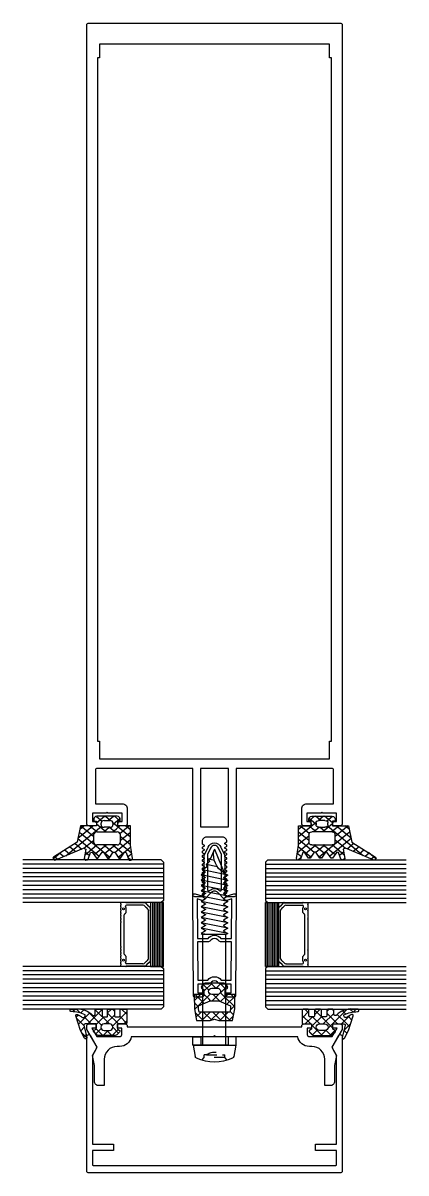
# Model space of a CAD drawing. Header units: millimetres. Extents: x -45 to 45, y -65 to 205.
import ezdxf

# ---------------------------------------------------------------- set-up
doc = ezdxf.new("R2010")
doc.units = ezdxf.units.MM
doc.linetypes.add('OGLT2', pattern=[5, 2.5, -2.5])

# ---------------------------------------------------------------- blocks, each defined once
blk = doc.blocks.new('RYN-0342608', base_point=(-81.4, 69.9))
at = {"color": 40, "linetype": 'Continuous'}
blk.add_lwpolyline([(-64.250012, 69.9), (123.25, 69.9, 0.414214), (123.75, 70.4), (123.75, 129.4, 0.414214), (123.25, 129.9), (-64.250012, 129.9, 0.414214), (-64.750012, 129.4), (-64.750012, 127.900433, 0.414214), (-64.450012, 127.600433), (-64.250012, 127.600433, 0.414214), (-63.750012, 128.100433), (-63.750012, 128.6), (-61.750012, 128.6), (-61.750012, 125.302079), (-61.550159, 125.100217), (-61.750012, 124.902352), (-61.750012, 121.600433), (-63.750012, 121.600433), (-63.750012, 122.100433, 0.414214), (-64.250012, 122.600433), (-64.450012, 122.600433, 0.414214), (-64.750012, 122.300433), (-64.750012, 120.900433, 0.414214), (-64.250012, 120.400433), (-60.75, 120.400433, 0.414214), (-59.55, 121.600433), (-59.55, 127.9), (-51.75, 127.9, -0.198912), (-51.396447, 127.753553, -0.198912), (-51.25, 127.4), (-51.25, 105), (-80.9, 105, 0.414214), (-81.4, 104.5), (-81.4, 102.8), (-81.289711, 102.8), (-81.073205, 102.425, 0.57735), (-80.726795, 102.425), (-80.573205, 102.691025, -0.57735), (-80.226795, 102.691025), (-80.073205, 102.425, 0.57735), (-79.726795, 102.425), (-79.573205, 102.691025, -0.57735), (-79.226795, 102.691025), (-79.073205, 102.425, 0.57735), (-78.726795, 102.425), (-78.573205, 102.691025, -0.57735), (-78.226795, 102.691025), (-78.073205, 102.425, 0.57735), (-77.726795, 102.425), (-77.573205, 102.691025, -0.57735), (-77.226795, 102.691025), (-77.073205, 102.425, 0.57735), (-76.726795, 102.425), (-76.573205, 102.691025, -0.57735), (-76.226795, 102.691025), (-76.073205, 102.425, 0.57735), (-75.726795, 102.425), (-75.573205, 102.691025, -0.57735), (-75.226795, 102.691025), (-75.073205, 102.425, 0.57735), (-74.726795, 102.425), (-74.573205, 102.691025, -0.57735), (-74.226795, 102.691025), (-74.073205, 102.425, 0.57735), (-73.726795, 102.425), (-73.573205, 102.691025, -0.57735), (-73.226795, 102.691025), (-73.073205, 102.425, 0.57735), (-72.726795, 102.425), (-72.573205, 102.691025, -0.57735), (-72.226795, 102.691025), (-72.073205, 102.425, 0.57735), (-71.726795, 102.425), (-71.573205, 102.691025, -0.57735), (-71.226795, 102.691025), (-71.073205, 102.425, 0.57735), (-70.726795, 102.425), (-70.573205, 102.691025, -0.57735), (-70.226795, 102.691025), (-70.073205, 102.425, 0.57735), (-69.726795, 102.425), (-69.573205, 102.691025, -0.57735), (-69.226795, 102.691025), (-69.073205, 102.425, 0.57735), (-68.726795, 102.425), (-68.510288, 102.8), (-68.4, 102.8, -0.414214), (-67.4, 101.8), (-67.4, 98, -0.414214), (-68.4, 97), (-69.010289, 97), (-69.226795, 97.375, 0.57735), (-69.573205, 97.375), (-69.726795, 97.108975, -0.57735), (-70.073205, 97.108975), (-70.226795, 97.375, 0.57735), (-70.573205, 97.375), (-70.726795, 97.108975, -0.57735), (-71.073205, 97.108975), (-71.226795, 97.375, 0.57735), (-71.573205, 97.375), (-71.726795, 97.108975, -0.57735), (-72.073205, 97.108975), (-72.226795, 97.375, 0.57735), (-72.573205, 97.375), (-72.726795, 97.108975, -0.57735), (-73.073205, 97.108975), (-73.226795, 97.375, 0.57735), (-73.573205, 97.375), (-73.726795, 97.108975, -0.57735), (-74.073205, 97.108975), (-74.226795, 97.375, 0.57735), (-74.573205, 97.375), (-74.726795, 97.108975, -0.57735), (-75.073205, 97.108975), (-75.226795, 97.375, 0.57735), (-75.573205, 97.375), (-75.726795, 97.108975, -0.57735), (-76.073205, 97.108975), (-76.226795, 97.375, 0.57735), (-76.573205, 97.375), (-76.726795, 97.108975, -0.57735), (-77.073205, 97.108975), (-77.226795, 97.375, 0.57735), (-77.573205, 97.375), (-77.726795, 97.108975, -0.57735), (-78.073205, 97.108975), (-78.226795, 97.375, 0.57735), (-78.573205, 97.375), (-78.726795, 97.108975, -0.57735), (-79.073205, 97.108975), (-79.226795, 97.375, 0.57735), (-79.573205, 97.375), (-79.726795, 97.108975, -0.57735), (-80.073205, 97.108975), (-80.226795, 97.375, 0.57735), (-80.573205, 97.375), (-80.789711, 97), (-81.4, 97), (-81.4, 95.3, 0.414214), (-80.9, 94.8), (-51.25, 94.8), (-51.25, 72.4, -0.414214), (-51.75, 71.9), (-59.55, 71.9), (-59.55, 78.199567, 0.414214), (-60.75, 79.399567), (-64.250012, 79.399567, 0.414214), (-64.750012, 78.899567), (-64.750012, 77.499567, 0.414214), (-64.450012, 77.199567), (-64.250012, 77.199567, 0.414214), (-63.750012, 77.699567), (-63.750012, 78.199567), (-61.750012, 78.199567), (-61.750012, 74.897648), (-61.550159, 74.699783), (-61.750012, 74.497921), (-61.750012, 71.2), (-63.750012, 71.2), (-63.750012, 71.699567, 0.414214), (-64.250012, 72.199567), (-64.450012, 72.199567, 0.414214), (-64.750012, 71.899567), (-64.750012, 70.4, 0.414214), (-64.250012, 69.9)], format="xyb", close=True, dxfattribs=at)
for points in [[(-44.85, 127.4), (115.55, 127.4), (115.55, 126.9), (118.75, 126.9), (118.75, 72.9), (115.55, 72.9), (115.55, 72.4), (-44.85, 72.4), (-44.85, 72.9), (-49.05, 72.9), (-49.05, 126.9), (-44.85, 126.9), (-44.85, 127.4)], [(-51.25, 96.6), (-64.95, 96.6), (-64.95, 103.2), (-51.25, 103.2), (-51.25, 96.6)]]:
    blk.add_lwpolyline(points, close=True, dxfattribs=at)
blk = doc.blocks.new('*U3')
at = {"color": 1, "linetype": 'Continuous'}
for p, q in [((-21.269665, 4.400898), (-22.3068, 3.363763)), ((-22.3068, 3.685281), (-20.315891, 1.694372)), ((-20.315891, 3.233351), (-22.3068, 1.242442)), ((-20.962291, 4.462093), (-20.166219, 3.666021)), ((-18.794093, 4.75515), (-19.80535, 3.743892)), ((-19.12825, 4.749372), (-16.73268, 2.353802)), ((-16.635451, 4.792471), (-18.5083, 2.919622)), ((-16.579115, 2.727487), (-17.879723, 1.426878)), ((-14.215082, 2.9702), (-17.69997, -0.514689)), ((-17.042983, 4.785425), (-16.20001, 3.942452)), ((-16.20001, 3.106592), (-16.579115, 2.727487)), ((-22.3068, 1.563961), (-20.315891, -0.426948)), ((-20.315891, 1.112031), (-22.252497, -0.824575)), ((-17.84528, 1.345081), (-17.350529, 0.85033)), ((-17.350529, 0.85033), (-16.340027, -0.160172)), ((-16.73268, 2.353802), (-15.726186, 1.347308)), ((-14.915678, 2.65812), (-13.5, 1.242442)), ((-13.5, 1.563961), (-14.7, 0.363961)), ((-14.7, 0.321122), (-13.5, -0.878878)), ((-20.315891, -1.009289), (-22.3068, -3.000198)), ((-22.3068, -2.67868), (-20.418012, -4.567468)), ((-22.203364, -0.660796), (-20.315891, -2.548268)), ((-16.095624, -1.031663), (-19.757903, -4.693942)), ((-18.305318, -2.437521), (-16.20001, -4.542829)), ((-17.69997, -0.921549), (-17.32951, -1.292009)), ((-17.32951, -1.292009), (-16.121519, -2.5)), ((-16.340027, -0.160172), (-16.2, -0.300198)), ((-13.5, -0.557359), (-15.442641, -2.5)), ((-15.158971, -1.341227), (-13.812892, -2.687306)), ((-20.315891, -3.13061), (-21.538138, -4.352856)), ((-19.110728, -3.753431), (-18.102401, -4.761758)), ((-16.20001, -3.257369), (-17.712242, -4.769601))]:
    blk.add_line(p, q, dxfattribs=at)
blk = doc.blocks.new('RYN-0809522', base_point=(-22.3068, -4.8))
at = {"color": 1, "linetype": 'Continuous'}
for points in [[(-16.20001, 4.8), (-16.20001, 2.5), (-15.00001, 2.5), (-14.76438, 2.9418, -0.44217), (-14.33585, 3.0496), (-13.95058, 2.7963, -0.252429), (-13.5, 1.9608), (-13.5, -1.9607, -0.252436), (-13.95057, -2.7963), (-14.33585, -3.0496, -0.447384), (-14.76438, -2.9418), (-15.00001, -2.5), (-16.20001, -2.5), (-16.20001, -4.8), (-19.556508, -4.732528), (-22.3068, -4.205584), (-22.3068, -1.005584), (-22.0068, -0.005584), (-22.3068, 0.994416), (-22.3068, 4.194416), (-19.556508, 4.741968), (-16.20001, 4.8)], [(-16.2, 0.65), (-16.2, -0.65, 0.999993), (-14.7, -0.65), (-14.7, 0.65, 1.000016), (-16.2, 0.65)]]:
    blk.add_lwpolyline(points, format="xyb", close=True, dxfattribs=at)
blk.add_lwpolyline([(-17.69997, -1), (-17.69997, 1), (-18.862982, 3.761922), (-19.556508, 3.797589), (-20.315891, 3.633724), (-20.315891, -3.633724), (-19.556508, -3.738158), (-18.86303, -3.761918), (-17.69997, -1)], close=True, dxfattribs=at)
at = {"color": 1}
blk.add_blockref('*U3', (0, 0), dxfattribs=at)
blk = doc.blocks.new('RYN-1340073', base_point=(46.4, -17))
at = {"color": 4, "linetype": 'Continuous'}
for points in [[(70.350784, -6.807077), (46.696, -6.999503, 0.410143), (46.4, -7.299503), (46.4, -8.903503, 0.999985), (47.4, -8.903503), (47.4, -7.994031), (49.4, -7.97783), (49.4, -10.289503, 0.198957), (49.693, -10.996503), (49.893, -11.196503, -0.414209), (49.893, -12.610493), (49.693, -12.810493, 0.198862), (49.4, -13.517493), (49.4, -15.829166), (47.4, -15.812965), (47.4, -14.903493, 0.999985), (46.4, -14.903493), (46.4, -16.507493, 0.410176), (46.696, -16.807503), (70.350783, -16.999988, 0.417085), (70.603232, -16.75), (70.603232, -16.436295), (70.101, -14.654503, -0.199329), (70.18852, -14.44173, -0.199329), (70.401, -14.353503), (73.5001, -14.353503, 0.999985), (73.7001, -14.353503), (76.5001, -14.353503, 0.999985), (76.7001, -14.353503), (79.6001, -14.353503), (81.5848, -13.392503, 0.68203), (81.5848, -10.414503), (79.6001, -9.453503), (76.7001, -9.453503, 0.999985), (76.5001, -9.453503), (73.7001, -9.453503, 0.999985), (73.5001, -9.453503), (70.4, -9.453503, -0.414203), (70.1, -9.153503), (70.603232, -7.392459), (70.603232, -7.057065, 0.417084), (70.350784, -6.807077)], [(51.185922, -11.903498, 0.233743), (50.400005, -10.314193), (50.400005, -7.969725), (59.375005, -7.897023), (59.375005, -10.289498, 0.198957), (59.631369, -10.908086), (59.831393, -11.10811, -0.414213), (59.831393, -12.698886), (59.631393, -12.898886, 0.198862), (59.375005, -13.517533), (59.375005, -15.908961), (50.400005, -15.837271), (50.400005, -13.492803, 0.233743), (51.185922, -11.903498)], [(69.442337, -7.815472), (69.100014, -9.013423), (69.100014, -9.095391, 0.198912), (69.24646, -9.448945), (70.994014, -11.196498, -0.414479), (70.994014, -12.610498), (69.24646, -14.358051, 0.198912), (69.100014, -14.711605), (69.100014, -14.81457), (69.436323, -15.991476), (60.125014, -15.916049), (60.125014, -13.429739, 0.514937), (60.125014, -10.377257), (60.125014, -7.890947), (69.442337, -7.815472)], [(71.885501, -11.908324, 0.098522), (71.765058, -11.293961, 0.098522), (71.418614, -10.772498, -0.668374), (71.624314, -10.253498), (79.875814, -10.253498), (81.365514, -10.972498, -0.681773), (81.365514, -12.834498), (79.875614, -13.553498), (71.624314, -13.553498, -0.668374), (71.412214, -13.041498, 0.198976), (71.885501, -11.908324)]]:
    blk.add_lwpolyline(points, format="xyb", close=True, dxfattribs=at)
blk = doc.blocks.new('*U5')
at = {"color": 1, "linetype": 'Continuous'}
for p, q in [((-1.294244, -48.064235), (-2.7, -49.469991)), ((-0.784467, -49.341135), (-2.15513, -47.970472)), ((2.860943, -46.030368), (-0.494054, -49.385366)), ((0.739623, -46.030368), (0, -46.769991)), ((2.526087, -50.530368), (0, -48.004282)), ((1.798523, -47.681484), (0.153225, -46.036186)), ((3.5, -47.261641), (2.268728, -46.030368)), ((3.450162, -47.562469), (3.432101, -47.580531)), ((-1.5, -50.746922), (-2.7, -49.546922)), ((-1.5, -50.391311), (-2.7, -51.591311)), ((3.304711, -53.430313), (0, -50.125602)), ((0.007897, -51.004735), (0, -51.012632)), ((2.082263, -48.930368), (0.007897, -51.004735)), ((3.5, -49.633952), (2.603584, -50.530368)), ((3.5, -49.382961), (3.047407, -48.930368)), ((-1.1279, -53.240342), (-2.7, -51.668243)), ((-1.060444, -52.073076), (-2.326355, -53.338987)), ((0.046385, -52.293307), (-0.275644, -51.971278)), ((0.069421, -53.064531), (-0.10639, -53.240342)), ((2.911892, -55.158814), (0.046385, -52.293307)), ((1.7, -51.433952), (0.069421, -53.064531)), ((3.398797, -51.856476), (0.130944, -55.124328)), ((-1.962311, -56.648573), (-3.212878, -55.398005)), ((-2.453486, -55.587438), (-2.998751, -56.132703)), ((-0.780975, -56.036247), (-1.582396, -56.837668)), ((0.177009, -56.666572), (-0.337174, -56.152389)), ((0.111697, -54.47994), (0, -54.368243)), ((0.130944, -55.124328), (0, -55.255272)), ((1.613638, -55.981881), (0.111697, -54.47994)), ((1.359493, -57.849056), (0.177009, -56.666572)), ((2.638145, -54.738448), (0.192468, -57.184125)), ((3.339128, -56.158785), (2.575625, -56.922288)), ((0.192468, -57.184125), (-0.008299, -57.384892)), ((2.088199, -57.409714), (1.575541, -57.922372)), ((3.504625, -57.872868), (2.585642, -56.953884)), ((3.5, -58.119233), (2.894502, -58.724732))]:
    blk.add_line(p, q, dxfattribs=at)
blk = doc.blocks.new('*U6')
at = {"color": 1, "linetype": 'Continuous'}
for p, q in [((-2.158457, 5.696244), (-1.46122, 4.999007)), ((-1.512366, 4.985282), (0.053523, 6.551171)), ((-0.65248, 6.311587), (0.167445, 5.491661)), ((0.072949, 2.327957), (3.434073, 5.689081)), ((0.138261, 4.514589), (1.996451, 6.372779)), ((0.167445, 5.491661), (2.244253, 3.414854)), ((0.93136, 6.849067), (1.79928, 5.981147)), ((2.340476, 5.439951), (3.104164, 4.676263)), ((2.81688, 7.084867), (3.519349, 6.382398)), ((2.835694, 7.212021), (3.5, 7.876328)), ((-3.492634, 4.9091), (-3.133928, 4.550394)), ((-2.7, 1.676328), (-1.483795, 2.892533)), ((0, 4.376328), (0.138261, 4.514589)), ((0, 3.537786), (0.105921, 3.431865)), ((0.105921, 3.431865), (2.562118, 0.975668)), ((-2.7, -0.444992), (-1.449933, 0.805075)), ((-2.664601, 1.959747), (-1.465464, 0.76061)), ((-1.019433, 1.235575), (0.072949, 2.327957)), ((-0.969176, 2.385642), (0.044398, 1.372068)), ((0, 0.133687), (0.007637, 0.141324)), ((0.007637, 0.141324), (2.441981, 2.575668)), ((0.044398, 1.372068), (3.33729, -1.920824)), ((2.963301, 0.975668), (3.5, 1.512367)), ((3.083439, 2.575668), (3.5, 2.159107)), ((-2.7, -0.126175), (-0.211817, -2.614358)), ((-2.61157, -2.335925), (-1.735088, -3.212407)), ((-2.563286, -2.429598), (-1.349161, -1.215474)), ((-0.626725, -2.614358), (1.755829, -0.231804)), ((0, -0.704854), (1.7, -2.404854)), ((0, -4.108953), (1.7, -2.408953)), ((2.184621, -1.924332), (3.5, -0.608953)), ((0, -2.826175), (1.998157, -4.824332)), ((1.405942, -4.824332), (3.005942, -3.224332)), ((2.519478, -3.224332), (3.5, -4.204854))]:
    blk.add_line(p, q, dxfattribs=at)
blk = doc.blocks.new('RYN-0809740X2-60', base_point=(-3.5, -59.353524))
at = {"color": 1, "linetype": 'Continuous'}
for points in [[(-3.322204, 5.11701), (-1.5, 6.023979), (1.901164, 7.178173, -0.889034), (2.123628, 6.625385), (1.749566, 5.882402, 0.865663), (2.111368, 4.961221, 0.123759), (2.900002, 8.198824, -1.001453), (3.5, 8.197953), (3.5, 7.065375, -0.232448), (2.096994, 3.268387, 0.20986), (2.000025, 3.047528), (2.000025, 2.875668, 0.41421), (2.30002, 2.575668), (3.3, 2.575668, -0.414205), (3.5, 2.375667), (3.5, 1.175668, -0.414203), (3.3, 0.975668), (1.95, 0.975668), (1.917811, 0.973587, 0.376883), (1.7, 0.725668), (1.7, -0.074332, 0.414214), (1.95, -0.324332), (3.3, -0.324332, -0.414203), (3.5, -0.524332), (3.5, -1.724332, -0.414203), (3.3, -1.924332), (1.95, -1.924332, 0.414214), (1.7, -2.174332), (1.7, -2.974332, 0.414214), (1.95, -3.224332), (3.3, -3.224332, -0.414204), (3.5, -3.424333), (3.5, -4.624332, -0.414204), (3.3, -4.824332), (0.25, -4.824332, -0.4482), (0, -4.624332), (0, -2.614358), (-1.2, -2.614358), (-1.436, -3.055358, -0.50272), (-1.912, -3.127358), (-2.408, -2.631358, -0.198393), (-2.7, -1.924358), (-2.7, 1.695642, -0.198484), (-2.408, 2.402642), (-1.913, 2.897642, -0.50254), (-1.436, 2.826642), (-1.197, 2.385642), (0, 2.385642), (0, 5, 0.492967), (-0.377479, 5.289823), (-3.122247, 4.553279, -0.924252), (-3.322204, 5.11701)], [(0, -0.764358), (0, 0.535642, 1), (-1.5, 0.535642), (-1.5, -0.764358, 1), (0, -0.764358)], [(-3.322204, -55.97171), (-1.5, -56.878679), (1.901164, -58.032873, 0.889034), (2.123628, -57.480085), (1.749566, -56.737102, -0.865663), (2.111368, -55.815921, -0.123759), (2.900002, -59.053524, 1.001453), (3.5, -59.052653), (3.5, -57.920075, 0.232448), (2.096994, -54.123087, -0.20986), (2.000025, -53.902228), (2.000025, -53.730368, -0.41421), (2.30002, -53.430368), (3.3, -53.430368, 0.414205), (3.5, -53.230367), (3.5, -52.030368, 0.414203), (3.3, -51.830368), (1.95, -51.830368), (1.917811, -51.828287, -0.376883), (1.7, -51.580368), (1.7, -50.780368, -0.414214), (1.95, -50.530368), (3.3, -50.530368, 0.414203), (3.5, -50.330369), (3.5, -49.130368, 0.414203), (3.3, -48.930368), (1.95, -48.930368, -0.414214), (1.7, -48.680368), (1.7, -47.880368, -0.414214), (1.95, -47.630368), (3.3, -47.630368, 0.414204), (3.5, -47.430368), (3.5, -46.230368, 0.414204), (3.3, -46.030368), (0.25, -46.030368, 0.4482), (0, -46.230368), (0, -48.240342), (-1.2, -48.240342), (-1.436, -47.799342, 0.50272), (-1.912, -47.727342), (-2.408, -48.223342, 0.198393), (-2.7, -48.930342), (-2.7, -52.550342, 0.198484), (-2.408, -53.257342), (-1.913, -53.752342, 0.50254), (-1.436, -53.681342), (-1.197, -53.240342), (0, -53.240342), (0, -55.8547, -0.492967), (-0.377479, -56.144523), (-3.122247, -55.407979, 0.924252), (-3.322204, -55.97171)], [(0, -50.090342), (0, -51.390342, -1), (-1.5, -51.390342), (-1.5, -50.090342, -1), (0, -50.090342)]]:
    blk.add_lwpolyline(points, format="xyb", close=True, dxfattribs=at)
at = {"color": 1}
for name in ['*U6', '*U5']:
    blk.add_blockref(name, (0, 0), dxfattribs=at)
blk = doc.blocks.new('RYN-0343634', base_point=(-9.504, 2))
at = {"color": 40, "linetype": 'Continuous'}
blk.add_lwpolyline([(3.661526, 2), (4.499866, 2, 0.414208), (4.999866, 2.5), (4.999866, 4.2), (3.999866, 4.2), (3.999866, 3.2), (1.999866, 4.3547), (1.999866, 9.7, -0.414214), (2.499866, 10.2), (3.999866, 10.2), (3.999866, 9.2), (4.999866, 9.2), (4.999866, 11, 0.414214), (4.499866, 11.5), (4.299866, 11.5), (4.299866, 52.5), (4.499866, 52.5, 0.414214), (4.999866, 53), (4.999866, 54.8), (3.999866, 54.8), (3.999866, 53.8), (2.499866, 53.8, -0.414214), (1.999866, 54.3), (1.999866, 59.645), (3.999866, 60.8), (3.999866, 59.8), (4.999866, 59.8), (4.999866, 61.5, 0.414208), (4.499866, 62), (3.656788, 62), (-0.500134, 59.6), (-2.409825, 60.702561), (-4.806571, 60.1995), (-8.504, 60.1995, 0.414214), (-9.504, 59.1995), (-9.504, 57.8995), (-3.300134, 57.8995, -0.414214), (-0.300134, 54.8995), (-0.300134, 54.3, 0.361623), (1.997652, 51.543603), (1.997652, 32.3), (2.297652, 32), (1.997652, 31.7), (1.997652, 12.456397, 0.361774), (-0.300134, 9.7), (-0.300134, 9.1, -0.414214), (-3.300134, 6.1), (-9.504, 6.1), (-9.504, 4.8, 0.414214), (-8.504, 3.8), (-4.803822, 3.8), (-2.409435, 3.297334), (-0.500134, 4.4), (3.661526, 2)], format="xyb", close=True, dxfattribs=at)
blk = doc.blocks.new('RYN-0535469', base_point=(13.22, -0.39))
at = {"color": 7, "linetype": 'Continuous'}
for p, q in [((17.167406, 9.608929), (14.480167, 9.133333)), ((17.167406, -0.39), (17.167406, 9.608929)), ((17.167406, 7.306323), (43.167218, 7.306323)), ((43.374506, 7.756323), (43.167218, 7.306323)), ((43.167218, 7.306323), (43.167218, 1.906323)), ((43.974556, 6.706323), (43.374506, 7.756323)), ((43.374506, 7.756323), (44.674339, 1.456323)), ((44.024556, 6.706323), (43.974556, 6.706323)), ((44.624506, 7.756323), (44.024556, 6.706323)), ((45.224556, 6.706323), (44.624506, 7.756323)), ((44.624506, 7.756323), (45.924339, 1.456323)), ((45.274556, 6.706323), (45.224556, 6.706323)), ((45.874506, 7.756323), (45.274556, 6.706323)), ((46.474556, 6.706323), (45.874506, 7.756323)), ((45.874506, 7.756323), (47.174339, 1.456323)), ((46.524556, 6.706323), (46.474556, 6.706323)), ((47.124506, 7.756323), (46.524556, 6.706323)), ((47.724556, 6.706323), (47.124506, 7.756323)), ((47.124506, 7.756323), (48.424339, 1.456323)), ((47.774556, 6.706323), (47.724556, 6.706323)), ((48.374506, 7.756323), (47.774556, 6.706323)), ((48.974556, 6.706323), (48.374506, 7.756323)), ((48.374506, 7.756323), (49.674339, 1.456323)), ((49.024556, 6.706323), (48.974556, 6.706323)), ((49.624506, 7.756323), (49.024556, 6.706323)), ((50.224556, 6.706323), (49.624506, 7.756323)), ((49.624506, 7.756323), (50.924339, 1.456323)), ((50.274556, 6.706323), (50.224556, 6.706323)), ((50.874506, 7.756323), (50.274556, 6.706323)), ((51.474556, 6.706323), (50.874506, 7.756323)), ((50.874506, 7.756323), (52.174339, 1.456323)), ((51.524556, 6.706323), (51.474556, 6.706323)), ((52.124506, 7.756323), (51.524556, 6.706323)), ((52.724556, 6.706323), (52.124506, 7.756323)), ((52.124506, 7.756323), (53.424339, 1.456323)), ((52.774556, 6.706323), (52.724556, 6.706323)), ((53.374506, 7.756323), (52.774556, 6.706323)), ((53.974556, 6.706323), (53.374506, 7.756323)), ((53.374506, 7.756323), (54.649772, 1.499318)), ((54.024556, 6.706323), (53.974556, 6.706323)), ((54.624506, 7.756323), (54.024556, 6.706323)), ((55.224556, 6.706323), (54.624506, 7.756323)), ((54.624506, 7.756323), (55.924339, 1.456323)), ((55.274556, 6.706323), (55.224556, 6.706323)), ((55.874506, 7.756323), (55.274556, 6.706323)), ((56.474556, 6.706323), (55.874506, 7.756323)), ((55.874506, 7.756323), (57.174339, 1.456323)), ((56.524556, 6.706323), (56.474556, 6.706323)), ((57.124506, 7.756323), (56.524556, 6.706323)), ((57.724556, 6.706323), (57.124506, 7.756323)), ((57.124506, 7.756323), (58.324525, 1.820323)), ((63.167299, 4.606356), (57.608887, 6.908726)), ((60.254572, 5.837189), (60.260328, 5.810463)), ((43.167218, 2.702533), (43.424339, 1.456323)), ((59.038597, 2.896192), (58.324525, 1.820323)), ((59.084791, 2.915326), (59.038597, 2.896192)), ((59.042142, 5.306464), (59.574525, 2.672984)), ((59.574525, 2.672984), (59.084791, 2.915326)), ((60.288597, 3.413959), (59.574525, 2.672984)), ((60.334791, 3.433093), (60.288597, 3.413959)), ((60.824525, 3.190751), (60.334791, 3.433093)), ((60.544785, 4.574508), (60.824525, 3.190751)), ((60.999512, 3.70843), (60.824525, 3.190751)), ((63.167218, 4.606323), (60.999512, 3.70843)), ((17.167406, -0.39), (14.480299, 0.085573)), ((17.167406, 1.906323), (43.167218, 1.906323)), ((43.424339, 1.456323), (43.167218, 1.906323)), ((44.024389, 2.506323), (43.424339, 1.456323)), ((44.074389, 2.506323), (44.024389, 2.506323)), ((44.674339, 1.456323), (44.074389, 2.506323)), ((45.274389, 2.506323), (44.674339, 1.456323)), ((45.324389, 2.506323), (45.274389, 2.506323)), ((45.924339, 1.456323), (45.324389, 2.506323)), ((46.524389, 2.506323), (45.924339, 1.456323)), ((46.574389, 2.506323), (46.524389, 2.506323)), ((47.174339, 1.456323), (46.574389, 2.506323)), ((47.774389, 2.506323), (47.174339, 1.456323)), ((47.824389, 2.506323), (47.774389, 2.506323)), ((48.424339, 1.456323), (47.824389, 2.506323)), ((49.024389, 2.506323), (48.424339, 1.456323)), ((49.074389, 2.506323), (49.024389, 2.506323)), ((49.674339, 1.456323), (49.074389, 2.506323)), ((50.274389, 2.506323), (49.674339, 1.456323)), ((50.324389, 2.506323), (50.274389, 2.506323)), ((50.924339, 1.456323), (50.324389, 2.506323)), ((51.524389, 2.506323), (50.924339, 1.456323)), ((51.574389, 2.506323), (51.524389, 2.506323)), ((52.174339, 1.456323), (51.574389, 2.506323)), ((52.774389, 2.506323), (52.174339, 1.456323)), ((52.824389, 2.506323), (52.774389, 2.506323)), ((53.424339, 1.456323), (52.824389, 2.506323)), ((54.024389, 2.506323), (53.424339, 1.456323)), ((54.074389, 2.506323), (54.024389, 2.506323)), ((54.674339, 1.456323), (54.074389, 2.506323)), ((55.274389, 2.506323), (54.674339, 1.456323)), ((55.324389, 2.506323), (55.274389, 2.506323)), ((55.924339, 1.456323), (55.324389, 2.506323)), ((56.524389, 2.506323), (55.924339, 1.456323)), ((56.574389, 2.506323), (56.524389, 2.506323)), ((57.174339, 1.456323), (56.574389, 2.506323)), ((57.774389, 2.506323), (57.174339, 1.456323)), ((57.824389, 2.506323), (57.774389, 2.506323)), ((58.324525, 1.820323), (57.824389, 2.506323))]:
    blk.add_line(p, q, dxfattribs=at)
at = {"color": 7, "linetype": 'OGLT2'}
for p, q in [((13.659683, 7.618784), (14.256041, 7.022427)), ((14.256041, 7.022427), (14.87, 7.022427)), ((14.256041, 7.022427), (14.256041, 2.196435)), ((14.87, 6.522427), (14.87, 7.022427)), ((14.87, 2.696435), (14.87, 6.522427)), ((13.659683, 1.600078), (14.256041, 2.196435)), ((14.256041, 2.196435), (14.87, 2.196435)), ((14.87, 2.696435), (14.87, 2.196435))]:
    blk.add_line(p, q, dxfattribs=at)
at = {"color": 7, "linetype": 'Continuous'}
for centre, radius, start, end in [((23.737219, 4.609603), 10.517219, 156.269216, 203.732657), ((14.566991, 8.640929), 0.5, 100, 156.269216), ((61.946175, 9.359824), 4.986295, 212.151434, 279.522411), ((14.567123, 0.577977), 0.5, 203.732657, 260)]:
    blk.add_arc(centre, radius, start, end, dxfattribs=at)
at = {"color": 7, "linetype": 'OGLT2'}
blk.add_arc((12.554336, 4.609431), 3.003641, 320.439509, 39.560491, dxfattribs=at)
blk = doc.blocks.new('RYN-0738202', base_point=(-66.21, -23.78))
at = {"color": 7, "linetype": 'Continuous'}
for p, q in [((-66.21, -15.43), (-66.21, -21.93)), ((-64.21, -15.43), (-64.21, -21.93))]:
    blk.add_line(p, q, dxfattribs=at)
for points in [[(-66.21, -13.58), (-64.21, -13.58), (-64.21, -15.43), (-66.21, -15.43), (-66.21, -13.58)], [(-66.21, -23.78), (-64.21, -23.78), (-64.21, -21.93), (-66.21, -21.93), (-66.21, -23.78)]]:
    blk.add_lwpolyline(points, close=True, dxfattribs=at)
blk = doc.blocks.new('RYN-0341639', base_point=(94.900001, -33.8))
at = {"color": 40, "linetype": 'Continuous'}
blk.add_lwpolyline([(124.893595, 24.080445), (127.250091, 25.442052, 0.267152), (127.4, 25.701019, 0.413617), (126.900001, 26.2), (95.400001, 26.2, 0.414214), (94.900001, 25.7), (94.900001, -33.3, 0.414214), (95.400001, -33.8), (126.900001, -33.8, 0.413617), (127.4, -33.301019, 0.267152), (127.250091, -33.042052), (124.893595, -31.680445, 0.267636), (123.894609, -31.679516), (122.468505, -32.5), (101.700001, -32.5), (101.700001, -27.5), (100.200001, -27.5), (100.200001, -32.5), (96.900001, -32.5, -0.414214), (96.700001, -32.3), (96.700001, 24.7, -0.414214), (96.900001, 24.9), (100.200001, 24.9), (100.200001, 19.9), (101.700001, 19.9), (101.700001, 24.9), (122.468505, 24.9), (123.894609, 24.079516, 0.267636), (124.893595, 24.080445)], format="xyb", close=True, dxfattribs=at)
blk = doc.blocks.new('*U2')
at = {"color": 1, "linetype": 'Continuous'}
for p, q in [((-8.677192, 7.477743), (-9.430316, 6.724619)), ((-9.363754, 7.830247), (-7.60922, 6.075714)), ((-7.759982, 6.273633), (-8.719945, 5.31367)), ((-8.467919, 4.813092), (-1.053239, -2.601588)), ((-6.842772, 5.069523), (-8.009574, 3.90272)), ((-5.925562, 3.865412), (-7.299203, 2.491771)), ((-9.26661, 0.524364), (-9.72757, 0.063405)), ((-2.17137, 1.255643), (-8.930568, -5.503555)), ((-3.567442, 1.980891), (-8.592069, -3.043736)), ((-7.41161, 0.258044), (-8.4167, -0.747046)), ((-8.280217, 0.382749), (-5.402503, -2.494964)), ((-5.008352, 2.661302), (-6.588832, 1.080822)), ((-6.381739, 0.605592), (-4.029709, -1.746439)), ((-3.503069, 1.969562), (-1.919185, 0.385678)), ((-1.76358, 1.663433), (-2.17137, 1.255643)), ((-1.919185, 0.385678), (-0.002821, -1.530686)), ((-0.002821, 1.302872), (-1.694638, -0.388945)), ((-0.928689, 1.516503), (-0.002821, 0.590635)), ((-8.233203, -1.785585), (-5.402503, -4.616285)), ((-1.694638, -0.388945), (-3.052131, -1.746439)), ((-1.217906, -2.033533), (-1.702503, -2.518131)), ((-0.002821, -0.818449), (-1.217906, -2.033533)), ((-1.053239, -2.601588), (-0.090811, -3.564016)), ((0.57228, -2.364668), (-0.741174, -3.678122)), ((0.831161, -2.364668), (2.697497, -4.231003)), ((2.692798, -2.36547), (1.346326, -3.711943)), ((-9.200913, -5.060516), (-8.521681, -5.739748)), ((-7.893805, -4.246303), (-5.402503, -6.737605)), ((-5.402503, -4.096811), (-7.585958, -6.280265)), ((-0.741174, -3.678122), (-1.702503, -4.639451)), ((-1.702503, -4.073644), (-0.402503, -5.373644)), ((2.697497, -4.482092), (1.480693, -5.698896)), ((1.497497, -5.152324), (2.697497, -6.352324)), ((-8.636599, -7.330907), (-9.202345, -7.896652)), ((-8.899803, -7.482946), (-5.967849, -10.4149)), ((-5.402503, -6.218131), (-7.909285, -8.724913)), ((-4.960294, -7.897241), (-7.702243, -10.639191)), ((-7.555193, -6.706236), (-3.914927, -10.346501)), ((-2.88817, -7.946439), (-5.288233, -10.346501)), ((-4.19367, -7.946439), (-1.793607, -10.346501)), ((0.949954, -6.229635), (-3.166913, -10.346501)), ((-2.128293, -7.890495), (-0.002503, -10.016285)), ((-0.402503, -5.460772), (-1.702503, -6.760772)), ((-1.702503, -6.194964), (-0.818943, -7.078525)), ((-0.818943, -7.078525), (-0.002503, -7.894964)), ((0.470291, -6.246439), (0.499512, -6.275659)), ((0.499512, -6.275659), (2.152838, -7.928985)), ((2.697497, -6.603412), (1.35447, -7.946439)), ((-8.89118, -9.706808), (-9.734506, -10.550134)), ((-8.818329, -9.685741), (-7.846255, -10.657815)), ((-0.002503, -9.303412), (-1.045592, -10.346501))]:
    blk.add_line(p, q, dxfattribs=at)
blk = doc.blocks.new('RYN-0809820', base_point=(-0.002821, -0.106439))
at = {"color": 1, "linetype": 'Continuous'}
for points in [[(-0.002821, 1.353561), (-4.632891, 2.168397), (-8.859821, 7.717499, 0.951308), (-9.584821, 7.031499), (-6.364529, 0.635309), (-6.646623, 0.148215), (-9.301988, 0.529444, 0.720449), (-9.440853, -0.450886), (-7.545956, -0.998844), (-7.502918, -1.363738), (-9.20214, -2.345289), (-9.20214, -2.69133), (-7.501826, -3.673512), (-7.501826, -4.019877), (-9.200913, -5.00135), (-9.200913, -5.347392), (-7.501672, -6.328953), (-7.501672, -6.675319), (-9.202345, -7.657708), (-9.202345, -8.003739), (-7.503936, -8.950987), (-7.545831, -9.317765), (-9.440728, -9.865723, 0.822283), (-9.301863, -10.846053), (-5.438936, -10.346501), (-0.002503, -10.346501), (-0.002503, -7.364668), (1.314826, -7.364668), (1.314826, -7.946439), (1.997497, -7.946439, 0.414214), (2.697497, -7.246439), (2.697497, -2.446439, 0.414214), (1.997497, -1.746439), (1.297497, -1.746439), (1.297497, -2.364668), (-0.002821, -2.364668), (-0.002821, 1.353561)], [(-1.907529, -7.741413, -0.198912), (-2.402503, -7.946439), (-4.702503, -7.946439, -0.414214), (-5.402503, -7.246439), (-5.402503, -2.446439, -0.414214), (-4.702503, -1.746439), (-2.402503, -1.746439, -0.414214), (-1.702503, -2.446439), (-1.702503, -7.246439, -0.198912), (-1.907529, -7.741413)], [(-0.402503, -5.546439), (-0.402503, -4.146439, -0.414214), (0.297497, -3.446439), (0.797497, -3.446439, -0.414214), (1.497497, -4.146439), (1.497497, -5.546439, -0.414214), (0.797497, -6.246439), (0.297497, -6.246439, -0.414214), (-0.402503, -5.546439)]]:
    blk.add_lwpolyline(points, format="xyb", close=True, dxfattribs=at)
at = {"color": 1}
blk.add_blockref('*U2', (0, 0), dxfattribs=at)
blk = doc.blocks.new('*U9')
at = {"color": 7, "linetype": 'Continuous'}
for p, q in [((3614.605583, 97.5), (3614.605583, 82.5)), ((3615.005583, 97.5), (3615.005583, 82.5)), ((3615.405583, 97.5), (3615.405583, 82.5)), ((3615.805583, 97.5), (3615.805583, 82.5)), ((3616.205583, 97.5), (3616.205583, 82.5)), ((3616.605583, 97.5), (3616.605583, 82.5)), ((3617.005583, 97.5), (3617.005583, 82.5)), ((3617.405583, 97.5), (3617.405583, 82.5))]:
    blk.add_line(p, q, dxfattribs=at)
blk = doc.blocks.new('*U10')
at = {"color": 7, "linetype": 'Continuous'}
for p, q in [((3587.605583, 97.5), (3587.605583, 82.5)), ((3588.005583, 97.5), (3588.005583, 82.5)), ((3588.405583, 97.5), (3588.405583, 82.5)), ((3588.805583, 97.5), (3588.805583, 82.5)), ((3589.205583, 97.5), (3589.205583, 82.5)), ((3589.605583, 97.5), (3589.605583, 82.5)), ((3590.005583, 97.5), (3590.005583, 82.5)), ((3590.405583, 97.5), (3590.405583, 82.5))]:
    blk.add_line(p, q, dxfattribs=at)

msp = doc.modelspace()

# ---------------------------------------------------------------- linework, layer by layer
at = {"color": 4, "linetype": 'Continuous'}
for p, q in [((-12.5, 8.640002), (-45, 8.640002)), ((-12.5, 8.640002), (-12, 8.140002)), ((-12, 8.140002), (-12, -0.859998)), ((12.5, 8.640002), (12, 8.140002)), ((12, 8.140002), (12, -0.859998)), ((12.5, 8.640002), (45, 8.640002)), ((-12, 7.640002), (-45, 7.640002)), ((-12, 6.640002), (-45, 6.640002)), ((-12, 5.640002), (-45, 5.640002)), ((12, 7.640002), (45, 7.640002)), ((12, 6.640002), (45, 6.640002)), ((12, 5.640002), (45, 5.640002)), ((-12, 4.640002), (-45, 4.640002)), ((-12, 3.640002), (-45, 3.640002)), ((12, 4.640002), (45, 4.640002)), ((12, 3.640002), (45, 3.640002)), ((-12, 2.640002), (-45, 2.640002)), ((-12, 1.640002), (-45, 1.640002)), ((-12, 0.640002), (-45, 0.640002)), ((12, 2.640002), (45, 2.640002)), ((12, 1.640002), (45, 1.640002)), ((12, 0.640002), (45, 0.640002)), ((-12, -0.359998), (-45, -0.359998)), ((-12.5, -1.359998), (-45, -1.359998)), ((-12, -0.859998), (-12.5, -1.359998)), ((12, -0.359998), (45, -0.359998)), ((12, -0.859998), (12.5, -1.359998)), ((12.5, -1.359998), (45, -1.359998)), ((-12.5, -16.359998), (-45, -16.359998)), ((-12, -17.359998), (-45, -17.359998)), ((-12, -18.359998), (-45, -18.359998)), ((-12.5, -16.359998), (-12, -16.859998)), ((-12, -16.859998), (-12, -25.859998)), ((12.5, -16.359998), (12, -16.859998)), ((12, -16.859998), (12, -25.859998)), ((12, -17.359998), (45, -17.359998)), ((12, -18.359998), (45, -18.359998)), ((12.5, -16.359998), (45, -16.359998)), ((-12, -19.359998), (-45, -19.359998)), ((-12, -20.359998), (-45, -20.359998)), ((-12, -21.359998), (-45, -21.359998)), ((12, -19.359998), (45, -19.359998)), ((12, -20.359998), (45, -20.359998)), ((12, -21.359998), (45, -21.359998)), ((-12, -22.359998), (-45, -22.359998)), ((-12, -23.359998), (-45, -23.359998)), ((12, -22.359998), (45, -22.359998)), ((12, -23.359998), (45, -23.359998)), ((-12, -24.359998), (-45, -24.359998)), ((-12, -25.359998), (-45, -25.359998)), ((-12.5, -26.359998), (-45, -26.359998)), ((-12, -25.859998), (-12.5, -26.359998)), ((12, -24.359998), (45, -24.359998)), ((12, -25.359998), (45, -25.359998)), ((12, -25.859998), (12.5, -26.359998)), ((12.5, -26.359998), (45, -26.359998))]:
    msp.add_line(p, q, dxfattribs=at)
at = {"color": 7, "linetype": 'Continuous'}
for p, q in [((-22, -1.749998), (-22, -1.529998)), ((-22, -2.399998), (-22, -1.969998)), ((-22, -3.069998), (-22, -2.619998)), ((-21.948, -1.807998), (-21.984, -1.779998)), ((-21.948, -2.455998), (-21.984, -2.427998)), ((-21.979, -1.935998), (-21.949, -1.913998)), ((-21.979, -2.584998), (-21.949, -2.562998)), ((-21.93, -1.879998), (-21.93, -1.839998)), ((-21.93, -2.529998), (-21.93, -2.489998)), ((-21.84, -1.359998), (-21.85, -1.361998)), ((-16.38, -1.359998), (-21.84, -1.359998)), ((-20.948, -2.311998), (-20.948, -2.176998)), ((-20.807, -1.359998), (-20.804, -1.360998)), ((-20.804, -1.360998), (-20.802, -1.361998)), ((-20.802, -1.361998), (-20.796, -1.363998)), ((-20.796, -1.363998), (-20.794, -1.365998)), ((-20.794, -1.365998), (-20.791, -1.367998)), ((-20.79, -2.605998), (-20.792, -2.583998)), ((-20.791, -1.367998), (-20.789, -1.369998)), ((-20.79, -3.679998), (-20.79, -2.605998)), ((-20.789, -1.369998), (-20.787, -1.372998)), ((-20.787, -1.372998), (-20.773, -1.386998)), ((-20.773, -1.386998), (-20.771, -1.389998)), ((-20.771, -1.389998), (-20.769, -1.391998)), ((-20.769, -1.391998), (-20.766, -1.393998)), ((-20.766, -1.393998), (-20.764, -1.395998)), ((-20.764, -1.395998), (-20.758, -1.397998)), ((-20.758, -1.397998), (-20.756, -1.398998)), ((-20.756, -1.398998), (-20.753, -1.399998)), ((-16.38, -1.399998), (-20.753, -1.399998)), ((-20.68, -1.949998), (-20.688, -1.949998)), ((-16.81, -1.949998), (-20.68, -1.949998)), ((-16.78, -1.950998), (-16.81, -1.949998)), ((-16.365, -1.359998), (-16.38, -1.359998)), ((16.365, -1.359998), (16.38, -1.359998)), ((16.38, -1.359998), (21.84, -1.359998)), ((16.38, -1.399998), (20.753, -1.399998)), ((16.78, -1.950998), (16.81, -1.949998)), ((16.81, -1.949998), (20.68, -1.949998)), ((20.68, -1.949998), (20.688, -1.949998)), ((20.756, -1.398998), (20.753, -1.399998)), ((20.758, -1.397998), (20.756, -1.398998)), ((20.764, -1.395998), (20.758, -1.397998)), ((20.766, -1.393998), (20.764, -1.395998)), ((20.769, -1.391998), (20.766, -1.393998)), ((20.771, -1.389998), (20.769, -1.391998)), ((20.773, -1.386998), (20.771, -1.389998)), ((20.787, -1.372998), (20.773, -1.386998)), ((20.789, -1.369998), (20.787, -1.372998)), ((20.791, -1.367998), (20.789, -1.369998)), ((20.79, -2.605998), (20.792, -2.583998)), ((20.79, -3.679998), (20.79, -2.605998)), ((20.794, -1.365998), (20.791, -1.367998)), ((20.796, -1.363998), (20.794, -1.365998)), ((20.802, -1.361998), (20.796, -1.363998)), ((20.804, -1.360998), (20.802, -1.361998)), ((20.807, -1.359998), (20.804, -1.360998)), ((20.948, -2.311998), (20.948, -2.176998)), ((21.84, -1.359998), (21.85, -1.361998)), ((21.93, -1.879998), (21.93, -1.839998)), ((21.93, -2.529998), (21.93, -2.489998)), ((21.948, -1.807998), (21.984, -1.779998)), ((21.948, -2.455998), (21.984, -2.427998)), ((21.979, -1.935998), (21.949, -1.913998)), ((21.979, -2.584998), (21.949, -2.562998)), ((22, -1.749998), (22, -1.529998)), ((22, -2.399998), (22, -1.969998)), ((22, -3.069998), (22, -2.619998)), ((-22, -3.749998), (-22, -3.289998)), ((-22, -4.429998), (-22, -3.969998)), ((-22, -5.109998), (-22, -4.649998)), ((-22, -5.789998), (-22, -5.329998)), ((-21.95, -3.124998), (-21.986, -3.096998)), ((-21.948, -4.488998), (-21.984, -4.459998)), ((-21.947, -3.809998), (-21.983, -3.780998)), ((-21.947, -5.168998), (-21.983, -5.140998)), ((-21.98, -3.934998), (-21.95, -3.912998)), ((-21.979, -3.254998), (-21.949, -3.232998)), ((-21.978, -5.294998), (-21.948, -5.272998)), ((-21.977, -4.613998), (-21.947, -4.591998)), ((-21.93, -3.199998), (-21.93, -3.159998)), ((-21.93, -3.879998), (-21.93, -3.839998)), ((-21.93, -4.559998), (-21.93, -4.519998)), ((-21.93, -5.239998), (-21.93, -5.199998)), ((-21.2, -13.459998), (-21.2, -4.259998)), ((-15.512, -3.168998), (-15.51, -3.209998)), ((-15.51, -14.509998), (-15.51, -3.209998)), ((-15.04, -14.949998), (-15.04, -2.769998)), ((-15, -2.769998), (-15, -2.748998)), ((-15, -14.949998), (-15, -2.769998)), ((15, -2.769998), (15, -2.748998)), ((15, -14.949998), (15, -2.769998)), ((15.04, -14.949998), (15.04, -2.769998)), ((15.512, -3.168998), (15.51, -3.209998)), ((15.51, -14.509998), (15.51, -3.209998)), ((21.2, -13.459998), (21.2, -4.259998)), ((21.93, -3.199998), (21.93, -3.159998)), ((21.93, -3.879998), (21.93, -3.839998)), ((21.93, -4.559998), (21.93, -4.519998)), ((21.93, -5.239998), (21.93, -5.199998)), ((21.947, -3.809998), (21.983, -3.780998)), ((21.977, -4.613998), (21.947, -4.591998)), ((21.947, -5.168998), (21.983, -5.140998)), ((21.948, -4.488998), (21.984, -4.459998)), ((21.978, -5.294998), (21.948, -5.272998)), ((21.979, -3.254998), (21.949, -3.232998)), ((21.95, -3.124998), (21.986, -3.096998)), ((21.98, -3.934998), (21.95, -3.912998)), ((22, -3.749998), (22, -3.289998)), ((22, -4.429998), (22, -3.969998)), ((22, -5.109998), (22, -4.649998)), ((22, -5.789998), (22, -5.329998)), ((-22, -11.709998), (-22, -6.009998)), ((-21.948, -5.847998), (-21.984, -5.819998)), ((-21.979, -5.973998), (-21.949, -5.951998)), ((-21.93, -5.924998), (-21.93, -5.874998)), ((21.93, -5.924998), (21.93, -5.874998)), ((21.948, -5.847998), (21.984, -5.819998)), ((21.979, -5.973998), (21.949, -5.951998)), ((22, -11.709998), (22, -6.009998)), ((-22, -12.389998), (-22, -11.929998)), ((-22, -13.069998), (-22, -12.609998)), ((-22, -13.749998), (-22, -13.289998)), ((-21.949, -13.125998), (-21.985, -13.097998)), ((-21.948, -11.767998), (-21.984, -11.739998)), ((-21.947, -12.448998), (-21.983, -12.420998)), ((-21.979, -11.894998), (-21.949, -11.872998)), ((-21.978, -12.573998), (-21.948, -12.551998)), ((-21.978, -13.252998), (-21.948, -13.230998)), ((-21.93, -11.839998), (-21.93, -11.799998)), ((-21.93, -12.524998), (-21.93, -12.479998)), ((-21.93, -13.199998), (-21.93, -13.159998)), ((21.93, -11.839998), (21.93, -11.799998)), ((21.93, -12.524998), (21.93, -12.479998)), ((21.93, -13.199998), (21.93, -13.159998)), ((21.947, -12.448998), (21.983, -12.420998)), ((21.948, -11.767998), (21.984, -11.739998)), ((21.978, -12.573998), (21.948, -12.551998)), ((21.978, -13.252998), (21.948, -13.230998)), ((21.979, -11.894998), (21.949, -11.872998)), ((21.949, -13.125998), (21.985, -13.097998)), ((22, -12.389998), (22, -11.929998)), ((22, -13.069998), (22, -12.609998)), ((22, -13.749998), (22, -13.289998)), ((-22, -14.429998), (-22, -13.969998)), ((-22, -15.099998), (-22, -14.649998)), ((-22, -15.749998), (-22, -15.319998)), ((-22, -16.199998), (-22, -15.969998)), ((-21.949, -14.486998), (-21.985, -14.458998)), ((-21.948, -13.807998), (-21.984, -13.779998)), ((-21.948, -15.157998), (-21.984, -15.130998)), ((-21.948, -15.807998), (-21.984, -15.779998)), ((-21.979, -13.934998), (-21.949, -13.912998)), ((-21.978, -15.284998), (-21.948, -15.262998)), ((-21.978, -15.934998), (-21.948, -15.912998)), ((-21.977, -14.611998), (-21.947, -14.589998)), ((-21.93, -13.879998), (-21.93, -13.839998)), ((-21.93, -14.559998), (-21.93, -14.519998)), ((-21.93, -15.229998), (-21.93, -15.189998)), ((-21.93, -15.879998), (-21.93, -15.839998)), ((-20.948, -15.542998), (-20.949, -15.421998)), ((-20.79, -15.119998), (-20.79, -14.039998)), ((-20.68, -15.769998), (-20.703, -15.767998)), ((-16.81, -15.769998), (-20.68, -15.769998)), ((-16.81, -15.769998), (-16.78, -15.768998)), ((-16.087, -16.195998), (-16.081, -16.188998)), ((-15.002, -14.987998), (-15, -14.949998)), ((15.002, -14.987998), (15, -14.949998)), ((16.087, -16.195998), (16.081, -16.188998)), ((16.81, -15.769998), (16.78, -15.768998)), ((16.81, -15.769998), (20.68, -15.769998)), ((20.68, -15.769998), (20.703, -15.767998)), ((20.79, -15.119998), (20.79, -14.039998)), ((20.948, -15.542998), (20.949, -15.421998)), ((21.93, -13.879998), (21.93, -13.839998)), ((21.93, -14.559998), (21.93, -14.519998)), ((21.93, -15.229998), (21.93, -15.189998)), ((21.93, -15.879998), (21.93, -15.839998)), ((21.977, -14.611998), (21.947, -14.589998)), ((21.948, -13.807998), (21.984, -13.779998)), ((21.948, -15.157998), (21.984, -15.130998)), ((21.978, -15.284998), (21.948, -15.262998)), ((21.948, -15.807998), (21.984, -15.779998)), ((21.978, -15.934998), (21.948, -15.912998)), ((21.979, -13.934998), (21.949, -13.912998)), ((21.949, -14.486998), (21.985, -14.458998)), ((22, -14.429998), (22, -13.969998)), ((22, -15.099998), (22, -14.649998)), ((22, -15.749998), (22, -15.319998)), ((22, -16.199998), (22, -15.969998)), ((-16.371, -16.359998), (-21.84, -16.359998)), ((-20.807, -16.359998), (-20.804, -16.358998)), ((-20.804, -16.358998), (-20.802, -16.357998)), ((-20.802, -16.357998), (-20.796, -16.355998)), ((-20.796, -16.355998), (-20.794, -16.353998)), ((-20.794, -16.353998), (-20.791, -16.351998)), ((-20.791, -16.351998), (-20.789, -16.349998)), ((-20.789, -16.349998), (-20.787, -16.346998)), ((-20.787, -16.346998), (-20.773, -16.332998)), ((-20.773, -16.332998), (-20.771, -16.329998)), ((-20.771, -16.329998), (-20.769, -16.327998)), ((-20.769, -16.327998), (-20.766, -16.325998)), ((-20.766, -16.325998), (-20.764, -16.323998)), ((-20.764, -16.323998), (-20.758, -16.321998)), ((-20.758, -16.321998), (-20.756, -16.320998)), ((-20.756, -16.320998), (-20.753, -16.319998)), ((-16.38, -16.319998), (-20.753, -16.319998)), ((-16.365, -16.318998), (-16.38, -16.319998)), ((16.365, -16.318998), (16.38, -16.319998)), ((16.371, -16.359998), (21.84, -16.359998)), ((16.38, -16.319998), (20.753, -16.319998)), ((20.756, -16.320998), (20.753, -16.319998)), ((20.758, -16.321998), (20.756, -16.320998)), ((20.764, -16.323998), (20.758, -16.321998)), ((20.766, -16.325998), (20.764, -16.323998)), ((20.769, -16.327998), (20.766, -16.325998)), ((20.771, -16.329998), (20.769, -16.327998)), ((20.773, -16.332998), (20.771, -16.329998)), ((20.787, -16.346998), (20.773, -16.332998)), ((20.789, -16.349998), (20.787, -16.346998)), ((20.791, -16.351998), (20.789, -16.349998)), ((20.794, -16.353998), (20.791, -16.351998)), ((20.796, -16.355998), (20.794, -16.353998)), ((20.802, -16.357998), (20.796, -16.355998)), ((20.804, -16.358998), (20.802, -16.357998)), ((20.807, -16.359998), (20.804, -16.358998))]:
    msp.add_line(p, q, dxfattribs=at)
for points in [[(-12, -1.359998), (-15, -1.359998), (-15, -16.359998), (-12, -16.359998), (-12, -1.359998)], [(12, -1.359998), (15, -1.359998), (15, -16.359998), (12, -16.359998), (12, -1.359998)]]:
    msp.add_lwpolyline(points, close=True, dxfattribs=at)
for centre in [(-21.375, -2.826998), (21.375, -2.826998), (-21.375, -14.890998), (21.375, -14.890998)]:
    msp.add_circle(centre, 0.2503, dxfattribs=at)
for centre, radius, start, end in [((-21.949, -1.979998), 0.052773, 124.344076, 170.180699), ((-21.949, -2.628998), 0.052773, 124.344076, 170.180699), ((-21.958, -1.745998), 0.042802, 185.153738, 232.594643), ((-21.811, -1.548998), 0.189953, 95.936063, 174.259393), ((-21.958, -2.394998), 0.042012, 184.325269, 231.766175), ((-21.967, -1.837998), 0.037014, 1.548158, 66.40698), ((-21.967, -2.486998), 0.037014, 1.548158, 66.40698), ((-21.97, -1.880998), 0.039, 297.318417, 0), ((-21.97, -2.529998), 0.039, 297.318417, 0), ((-20.561, -2.181998), 0.408271, 198.564925, 222.915632), ((-20.66, -2.244998), 0.295919, 95.267296, 166.715134), ((-21.052, -2.645998), 0.26729, 13.412358, 44.237487), ((-16.926, -2.662998), 0.726815, 39.50795, 78.411785), ((-16.395, -1.721998), 0.322349, 37.829317, 87.33287), ((-16.393, -1.704998), 0.345701, 50.045885, 85.397381), ((-11.24, 2.678002), 7.076035, 223.591371, 227.716667), ((-17.047, -2.390998), 1.293099, 30.948559, 47.335152), ((-17.813, -2.965998), 2.208686, 33.023932, 40.758863), ((-17.682, -4.734998), 2.751625, 41.854706, 52.39713), ((-14.955, -1.059998), 1.227292, 214.946125, 222.509168), ((-13.845, -0.101998), 2.649526, 217.874399, 233.688034), ((-9.914, 3.904002), 8.301432, 224.253279, 226.774293), ((-8.263, 7.221002), 11.897286, 231.912559, 233.80332), ((-16.242, -3.518998), 1.526141, 41.387235, 57.143574), ((-15.758, -3.020998), 0.794212, 32.36268, 53.447527), ((-15.425, -2.781998), 0.426279, 4.43994, 40.192507), ((-15.409, -2.775998), 0.368896, 0.901346, 29.205462), ((15.425, -2.781998), 0.426279, 139.807493, 175.56006), ((15.409, -2.775998), 0.368896, 150.794538, 179.098654), ((15.758, -3.020998), 0.794212, 126.552473, 147.63732), ((16.242, -3.518998), 1.526141, 122.856426, 138.612765), ((8.263, 7.221002), 11.897286, 306.19668, 308.087441), ((13.845, -0.101998), 2.649526, 306.311966, 322.125601), ((9.914, 3.904002), 8.301432, 313.225707, 315.746721), ((17.682, -4.734998), 2.751625, 127.60287, 138.145294), ((14.955, -1.059998), 1.227292, 317.490832, 325.053875), ((17.047, -2.390998), 1.293099, 132.664848, 149.051441), ((17.813, -2.965998), 2.208686, 139.241137, 146.976068), ((11.24, 2.678002), 7.076035, 312.283333, 316.408629), ((16.395, -1.721998), 0.322349, 92.66713, 142.170683), ((16.393, -1.704998), 0.345701, 94.602619, 129.954115), ((16.926, -2.662998), 0.726815, 101.588215, 140.49205), ((20.66, -2.244998), 0.295919, 13.284866, 84.732704), ((21.052, -2.645998), 0.26729, 135.762513, 166.587642), ((20.561, -2.181998), 0.408271, 317.084368, 341.435075), ((21.811, -1.548998), 0.189953, 5.740607, 84.063937), ((21.967, -1.837998), 0.037014, 113.59302, 178.451842), ((21.967, -2.486998), 0.037014, 113.59302, 178.451842), ((21.97, -1.880998), 0.039, 180, 242.681583), ((21.97, -2.529998), 0.039, 180, 242.681583), ((21.949, -1.979998), 0.052773, 9.819301, 55.655924), ((21.949, -2.628998), 0.052773, 9.819301, 55.655924), ((21.958, -1.745998), 0.042802, 307.405357, 354.846262), ((21.958, -2.394998), 0.042012, 308.233825, 355.674731), ((-21.95, -3.978998), 0.052773, 124.344076, 170.180699), ((-21.96, -3.063998), 0.042012, 184.325269, 231.766175), ((-21.949, -3.298998), 0.052773, 124.344076, 170.180699), ((-21.948, -5.338998), 0.052773, 124.344076, 170.180699), ((-21.958, -4.426998), 0.042012, 184.325269, 231.766175), ((-21.947, -4.657998), 0.052773, 124.344076, 170.180699), ((-21.957, -3.747998), 0.042012, 184.325269, 231.766175), ((-21.957, -5.107998), 0.042012, 184.325269, 231.766175), ((-21.969, -3.155998), 0.037014, 1.548158, 66.40698), ((-21.971, -3.879998), 0.039, 297.318417, 0), ((-21.967, -4.518998), 0.037014, 1.548158, 66.40698), ((-21.97, -3.199998), 0.039, 297.318417, 0), ((-21.966, -3.839998), 0.037014, 1.548158, 66.40698), ((-21.966, -5.199998), 0.037014, 1.548158, 66.40698), ((-21.969, -5.239998), 0.039, 297.318417, 0), ((-21.968, -4.558998), 0.039, 297.318417, 0), ((-20.975, -4.262998), 0.22502, 139.014464, 179.236102), ((-19.276, -5.880998), 2.571365, 129.403809, 136.623077), ((-21.098, -3.649998), 0.309251, 307.907483, 354.431656), ((-16.063, -3.250998), 0.556909, 8.472357, 41.360135), ((16.063, -3.250998), 0.556909, 138.639865, 171.527643), ((21.098, -3.649998), 0.309251, 185.568344, 232.092517), ((19.276, -5.880998), 2.571365, 43.376923, 50.596191), ((20.975, -4.262998), 0.22502, 0.763898, 40.985536), ((21.966, -3.839998), 0.037014, 113.59302, 178.451842), ((21.968, -4.558998), 0.039, 180, 242.681583), ((21.966, -5.199998), 0.037014, 113.59302, 178.451842), ((21.967, -4.518998), 0.037014, 113.59302, 178.451842), ((21.969, -5.239998), 0.039, 180, 242.681583), ((21.97, -3.199998), 0.039, 180, 242.681583), ((21.969, -3.155998), 0.037014, 113.59302, 178.451842), ((21.971, -3.879998), 0.039, 180, 242.681583), ((21.947, -4.657998), 0.052773, 9.819301, 55.655924), ((21.948, -5.338998), 0.052773, 9.819301, 55.655924), ((21.949, -3.298998), 0.052773, 9.819301, 55.655924), ((21.95, -3.978998), 0.052773, 9.819301, 55.655924), ((21.957, -3.747998), 0.042012, 308.233825, 355.674731), ((21.957, -5.107998), 0.042012, 308.233825, 355.674731), ((21.958, -4.426998), 0.042012, 308.233825, 355.674731), ((21.96, -3.063998), 0.042012, 308.233825, 355.674731), ((-21.949, -6.017998), 0.052773, 124.344076, 170.180699), ((-21.958, -5.786998), 0.042012, 184.325269, 231.766175), ((-21.967, -5.878998), 0.037014, 1.548158, 66.40698), ((-21.97, -5.918998), 0.039, 297.318417, 0), ((21.967, -5.878998), 0.037014, 113.59302, 178.451842), ((21.97, -5.918998), 0.039, 180, 242.681583), ((21.949, -6.017998), 0.052773, 9.819301, 55.655924), ((21.958, -5.786998), 0.042012, 308.233825, 355.674731), ((-21.949, -11.938998), 0.052773, 124.344076, 170.180699), ((-21.959, -13.064998), 0.042012, 184.325269, 231.766175), ((-21.948, -12.617998), 0.052773, 124.344076, 170.180699), ((-21.948, -13.296998), 0.052773, 124.344076, 170.180699), ((-21.958, -11.706998), 0.042012, 184.325269, 231.766175), ((-21.957, -12.387998), 0.042012, 184.325269, 231.766175), ((-21.968, -13.156998), 0.037014, 1.548158, 66.40698), ((-21.967, -11.798998), 0.037014, 1.548158, 66.40698), ((-21.97, -11.839998), 0.039, 297.318417, 0), ((-21.966, -12.479998), 0.037014, 1.548158, 66.40698), ((-21.969, -12.518998), 0.039, 297.318417, 0), ((-21.969, -13.197998), 0.039, 297.318417, 0), ((-20.957, -13.450998), 0.243023, 182.137622, 219.322583), ((20.957, -13.450998), 0.243023, 320.677417, 357.862378), ((21.966, -12.479998), 0.037014, 113.59302, 178.451842), ((21.967, -11.798998), 0.037014, 113.59302, 178.451842), ((21.969, -12.518998), 0.039, 180, 242.681583), ((21.969, -13.197998), 0.039, 180, 242.681583), ((21.97, -11.839998), 0.039, 180, 242.681583), ((21.968, -13.156998), 0.037014, 113.59302, 178.451842), ((21.948, -12.617998), 0.052773, 9.819301, 55.655924), ((21.948, -13.296998), 0.052773, 9.819301, 55.655924), ((21.949, -11.938998), 0.052773, 9.819301, 55.655924), ((21.957, -12.387998), 0.042012, 308.233825, 355.674731), ((21.958, -11.706998), 0.042012, 308.233825, 355.674731), ((21.959, -13.064998), 0.042012, 308.233825, 355.674731), ((-21.949, -13.978998), 0.052773, 124.344076, 170.180699), ((-21.959, -14.425998), 0.042012, 184.325269, 231.766175), ((-21.958, -15.096998), 0.042802, 185.153738, 232.594643), ((-21.804, -16.163998), 0.199279, 190.149804, 259.592289), ((-21.948, -15.328998), 0.052773, 124.344076, 170.180699), ((-21.948, -15.978998), 0.052773, 124.344076, 170.180699), ((-21.958, -13.746998), 0.042012, 184.325269, 231.766175), ((-21.958, -15.746998), 0.042012, 184.325269, 231.766175), ((-21.947, -14.655998), 0.052773, 124.344076, 170.180699), ((-21.968, -14.517998), 0.037014, 1.548158, 66.40698), ((-21.967, -15.838998), 0.037054, 3.094058, 67.95288), ((-21.967, -13.838998), 0.037014, 1.548158, 66.40698), ((-21.967, -15.188998), 0.037014, 1.548158, 66.40698), ((-21.97, -13.879998), 0.039, 297.318417, 0), ((-21.969, -15.229998), 0.039, 297.318417, 0), ((-21.969, -15.879998), 0.039, 297.318417, 0), ((-21.968, -14.556998), 0.039, 297.318417, 0), ((-19.86, -12.475998), 1.710444, 221.319568, 232.721428), ((-20.689, -15.464998), 0.263532, 134.68471, 170.609163), ((-20.653, -15.467998), 0.304138, 194.189165, 260.537678), ((-21.077, -14.060998), 0.287767, 4.184916, 51.052864), ((-21.097, -15.056998), 0.313249, 315.129336, 348.418184), ((-17.057, -14.810998), 0.997243, 286.126911, 322.681618), ((-16.399, -15.982998), 0.378038, 274.247591, 325.699201), ((-16.411, -15.958998), 0.362927, 277.281669, 326.26956), ((-11.232, -20.396998), 7.081056, 129.441907, 135.286076), ((-7.209, -22.572998), 10.969803, 142.162271, 144.224919), ((-13.771, -17.683998), 2.751568, 130.817614, 147.089615), ((-13.487, -18.003998), 3.218338, 123.643712, 137.795769), ((-16.103, -14.464998), 0.595026, 308.449274, 355.660996), ((-17.887, -12.242998), 4.080609, 304.59747, 312.217809), ((-15.6, -14.865998), 0.566627, 303.774202, 351.444291), ((-15.473, -14.920998), 0.476266, 312.70259, 351.892903), ((15.473, -14.920998), 0.476266, 188.107097, 227.29741), ((15.6, -14.865998), 0.566627, 188.555709, 236.225798), ((17.887, -12.242998), 4.080609, 227.782191, 235.40253), ((13.487, -18.003998), 3.218338, 42.204231, 56.356288), ((16.103, -14.464998), 0.595026, 184.339004, 231.550726), ((13.771, -17.683998), 2.751568, 32.910385, 49.182386), ((11.232, -20.396998), 7.081056, 44.713924, 50.558093), ((7.209, -22.572998), 10.969803, 35.775081, 37.837729), ((16.399, -15.982998), 0.378038, 214.300799, 265.752409), ((16.411, -15.958998), 0.362927, 213.73044, 262.718331), ((17.057, -14.810998), 0.997243, 217.318382, 253.873089), ((20.653, -15.467998), 0.304138, 279.462322, 345.810835), ((21.077, -14.060998), 0.287767, 128.947136, 175.815084), ((21.097, -15.056998), 0.313249, 191.581816, 224.870664), ((20.689, -15.464998), 0.263532, 9.390837, 45.31529), ((19.86, -12.475998), 1.710444, 307.278572, 318.680432), ((21.804, -16.163998), 0.199279, 280.407711, 349.850196), ((21.968, -14.556998), 0.039, 180, 242.681583), ((21.967, -13.838998), 0.037014, 113.59302, 178.451842), ((21.967, -15.188998), 0.037014, 113.59302, 178.451842), ((21.969, -15.229998), 0.039, 180, 242.681583), ((21.967, -15.838998), 0.037054, 112.04712, 176.905942), ((21.969, -15.879998), 0.039, 180, 242.681583), ((21.97, -13.879998), 0.039, 180, 242.681583), ((21.968, -14.517998), 0.037014, 113.59302, 178.451842), ((21.947, -14.655998), 0.052773, 9.819301, 55.655924), ((21.948, -15.328998), 0.052773, 9.819301, 55.655924), ((21.948, -15.978998), 0.052773, 9.819301, 55.655924), ((21.949, -13.978998), 0.052773, 9.819301, 55.655924), ((21.958, -13.746998), 0.042012, 308.233825, 355.674731), ((21.958, -15.096998), 0.042802, 307.405357, 354.846262), ((21.958, -15.746998), 0.042012, 308.233825, 355.674731), ((21.959, -14.425998), 0.042012, 308.233825, 355.674731)]:
    msp.add_arc(centre, radius, start, end, dxfattribs=at)

# ---------------------------------------------------------------- block references
at = {"color": 7, "extrusion": (0, 0, -1), "rotation": 90}
for name, p in [('RYN-0342608', (30, 0)), ('RYN-1340073', (5.096499, -23.551485)), ('RYN-0535469', (4.999465, -38.799619)), ('RYN-0809522', (4.8, -29.0568)), ('RYN-0809740X2-60', (33.926174, -33.374243)), ('RYN-0343634', (30, -44.353866)), ('RYN-0341639', (30, -64.859999)), ('RYN-0738202', (5.1, -34.852213))]:
    msp.add_blockref(name, p, dxfattribs=at)
at = {"color": 7, "extrusion": (0, 0, -1), "xscale": 0.82772, "yscale": -1, "rotation": 90}
msp.add_blockref('RYN-0809820', (30, 16.65), dxfattribs=at)
at = {"color": 7, "xscale": -0.82772, "rotation": 270}
msp.add_blockref('RYN-0809820', (30, 16.65), dxfattribs=at)
at = {"color": 7}
for name in ['*U10', '*U9']:
    msp.add_blockref(name, (-3602.605583, -98.859998), dxfattribs=at)

doc.saveas('drawing.dxf')
